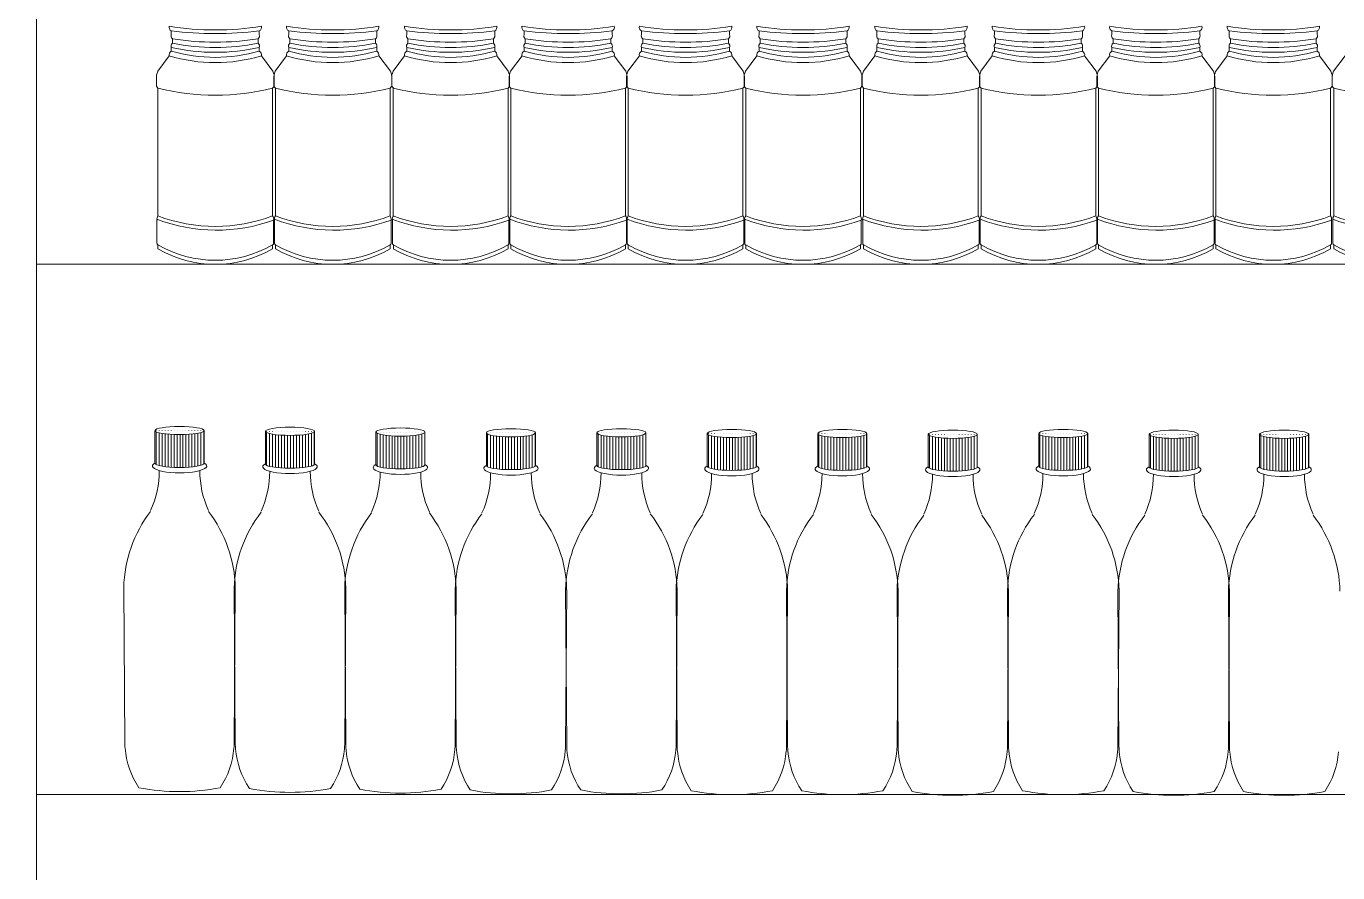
# Model space of a CAD drawing. Header units: millimetres. Extents: x 1287 to 21021, y -1522 to 4173.
# Drawn here: x 9291.8 to 9347.7, y 3366.2 to 3402.3 of the extents above; entities that cross this region are included whole.
import ezdxf

# ---------------------------------------------------------------- set-up
doc = ezdxf.new("R2010")
doc.units = ezdxf.units.MM

# ---------------------------------------------------------------- blocks, each defined once
blk = doc.blocks.new('şişe dolabı')
at = {"lineweight": 9}
h = blk.add_hatch(dxfattribs=at)
h.set_pattern_fill('LINE', scale=0.04, angle=90, style=0)
h.set_pattern_definition([(90, (9714.52683, 3629.5402), (-0.127, 4e-17), [])])
edge = h.paths.add_edge_path()
edge.add_ellipse((9742.688, 3680.879), major_axis=(1.045, 0), ratio=0.166366, start_angle=180, end_angle=360, ccw=False)
edge.add_line((9741.642, 3680.873), (9741.642, 3679.482))
edge.add_ellipse((9742.688, 3679.482), major_axis=(1.045, 0), ratio=0.166366, start_angle=180, end_angle=360)
edge.add_line((9743.733, 3679.482), (9743.733, 3680.873))
h = blk.add_hatch(dxfattribs=at)
h.set_pattern_fill('LINE', scale=0.04, angle=90, style=0)
h.set_pattern_definition([(90, (9719.23425, 3629.50859), (-0.127, 4e-17), [])])
edge = h.paths.add_edge_path()
edge.add_ellipse((9747.395, 3680.848), major_axis=(1.045, 0), ratio=0.166366, start_angle=180, end_angle=360, ccw=False)
edge.add_line((9746.35, 3680.841), (9746.35, 3679.45))
edge.add_ellipse((9747.395, 3679.45), major_axis=(1.045, 0), ratio=0.166366, start_angle=180, end_angle=360)
edge.add_line((9748.44, 3679.45), (9748.44, 3680.841))
h = blk.add_hatch(dxfattribs=at)
h.set_pattern_fill('LINE', scale=0.04, angle=90, style=0)
h.set_pattern_definition([(90, (9723.94166, 3629.47698), (-0.127, 4e-17), [])])
edge = h.paths.add_edge_path()
edge.add_ellipse((9752.102, 3680.816), major_axis=(1.045, 0), ratio=0.166366, start_angle=180, end_angle=360, ccw=False)
edge.add_line((9751.057, 3680.809), (9751.057, 3679.419))
edge.add_ellipse((9752.102, 3679.419), major_axis=(1.045, 0), ratio=0.166366, start_angle=180, end_angle=360)
edge.add_line((9753.148, 3679.419), (9753.148, 3680.809))
h = blk.add_hatch(dxfattribs=at)
h.set_pattern_fill('LINE', scale=0.04, angle=90, style=0)
h.set_pattern_definition([(90, (9728.64908, 3629.44537), (-0.127, 4e-17), [])])
edge = h.paths.add_edge_path()
edge.add_ellipse((9756.81, 3680.784), major_axis=(1.045, 0), ratio=0.166366, start_angle=180, end_angle=360, ccw=False)
edge.add_line((9755.765, 3680.778), (9755.765, 3679.387))
edge.add_ellipse((9756.81, 3679.387), major_axis=(1.045, 0), ratio=0.166366, start_angle=180, end_angle=360)
edge.add_line((9757.855, 3679.387), (9757.855, 3680.778))
h = blk.add_hatch(dxfattribs=at)
h.set_pattern_fill('LINE', scale=0.04, angle=90, style=0)
h.set_pattern_definition([(90, (9733.35671, 3629.44537), (-0.127, 4e-17), [])])
edge = h.paths.add_edge_path()
edge.add_ellipse((9761.518, 3680.784), major_axis=(1.045, 0), ratio=0.166366, start_angle=180, end_angle=360, ccw=False)
edge.add_line((9760.472, 3680.778), (9760.472, 3679.387))
edge.add_ellipse((9761.518, 3679.387), major_axis=(1.045, 0), ratio=0.166366, start_angle=180, end_angle=360)
edge.add_line((9762.563, 3679.387), (9762.563, 3680.778))
h = blk.add_hatch(dxfattribs=at)
h.set_pattern_fill('LINE', scale=0.04, angle=90, style=0)
h.set_pattern_definition([(90, (9738.06413, 3629.41376), (-0.127, 4e-17), [])])
edge = h.paths.add_edge_path()
edge.add_ellipse((9766.225, 3680.753), major_axis=(1.045, 0), ratio=0.166366, start_angle=180, end_angle=360, ccw=False)
edge.add_line((9765.18, 3680.746), (9765.18, 3679.355))
edge.add_ellipse((9766.225, 3679.355), major_axis=(1.045, 0), ratio=0.166366, start_angle=180, end_angle=360)
edge.add_line((9767.27, 3679.355), (9767.27, 3680.746))
h = blk.add_hatch(dxfattribs=at)
h.set_pattern_fill('LINE', scale=0.04, angle=90, style=0)
h.set_pattern_definition([(90, (9742.77176, 3629.41376), (-0.127, 4e-17), [])])
edge = h.paths.add_edge_path()
edge.add_ellipse((9770.933, 3680.753), major_axis=(1.045, 0), ratio=0.166366, start_angle=180, end_angle=360, ccw=False)
edge.add_line((9769.887, 3680.746), (9769.887, 3679.355))
edge.add_ellipse((9770.933, 3679.355), major_axis=(1.045, 0), ratio=0.166366, start_angle=180, end_angle=360)
edge.add_line((9771.978, 3679.355), (9771.978, 3680.746))
h = blk.add_hatch(dxfattribs=at)
h.set_pattern_fill('LINE', scale=0.04, angle=90, style=0)
h.set_pattern_definition([(90, (9747.47918, 3629.38215), (-0.127, 4e-17), [])])
edge = h.paths.add_edge_path()
edge.add_ellipse((9775.64, 3680.721), major_axis=(1.045, 0), ratio=0.166366, start_angle=180, end_angle=360, ccw=False)
edge.add_line((9774.595, 3680.715), (9774.595, 3679.324))
edge.add_ellipse((9775.64, 3679.324), major_axis=(1.045, 0), ratio=0.166366, start_angle=180, end_angle=360)
edge.add_line((9776.685, 3679.324), (9776.685, 3680.715))
h = blk.add_hatch(dxfattribs=at)
h.set_pattern_fill('LINE', scale=0.04, angle=90, style=0)
h.set_pattern_definition([(90, (9752.1866, 3629.41376), (-0.127, 4e-17), [])])
edge = h.paths.add_edge_path()
edge.add_ellipse((9780.347, 3680.753), major_axis=(1.045, 0), ratio=0.166366, start_angle=180, end_angle=360, ccw=False)
edge.add_line((9779.302, 3680.746), (9779.302, 3679.355))
edge.add_ellipse((9780.347, 3679.355), major_axis=(1.045, 0), ratio=0.166366, start_angle=180, end_angle=360)
edge.add_line((9781.393, 3679.355), (9781.393, 3680.746))
h = blk.add_hatch(dxfattribs=at)
h.set_pattern_fill('LINE', scale=0.04, angle=90, style=0)
h.set_pattern_definition([(90, (9756.89401, 3629.38215), (-0.127, 4e-17), [])])
edge = h.paths.add_edge_path()
edge.add_ellipse((9785.055, 3680.721), major_axis=(1.045, 0), ratio=0.166366, start_angle=180, end_angle=360, ccw=False)
edge.add_line((9784.009, 3680.715), (9784.009, 3679.324))
edge.add_ellipse((9785.055, 3679.324), major_axis=(1.045, 0), ratio=0.166366, start_angle=180, end_angle=360)
edge.add_line((9786.1, 3679.324), (9786.1, 3680.715))
h = blk.add_hatch(dxfattribs=at)
h.set_pattern_fill('LINE', scale=0.04, angle=90, style=0)
h.set_pattern_definition([(90, (9761.60164, 3629.38215), (-0.127, 4e-17), [])])
edge = h.paths.add_edge_path()
edge.add_ellipse((9789.762, 3680.721), major_axis=(1.045, 0), ratio=0.166366, start_angle=180, end_angle=360, ccw=False)
edge.add_line((9788.717, 3680.715), (9788.717, 3679.324))
edge.add_ellipse((9789.762, 3679.324), major_axis=(1.045, 0), ratio=0.166366, start_angle=180, end_angle=360)
edge.add_line((9790.808, 3679.324), (9790.808, 3680.715))
at = {"color": 7, "lineweight": 9}
for p, q in [((9742.338, 3697.914), (9742.338, 3697.756)), ((9746.087, 3697.914), (9746.087, 3697.756)), ((9747.342, 3697.914), (9747.342, 3697.756)), ((9751.092, 3697.914), (9751.092, 3697.756)), ((9752.369, 3697.914), (9752.369, 3697.756)), ((9756.118, 3697.914), (9756.118, 3697.756)), ((9757.373, 3697.914), (9757.373, 3697.756)), ((9761.123, 3697.914), (9761.123, 3697.756)), ((9762.378, 3697.914), (9762.378, 3697.756)), ((9766.128, 3697.914), (9766.128, 3697.756)), ((9767.383, 3697.914), (9767.383, 3697.756)), ((9771.133, 3697.914), (9771.133, 3697.756)), ((9772.409, 3697.914), (9772.409, 3697.756)), ((9776.159, 3697.914), (9776.159, 3697.756)), ((9777.414, 3697.914), (9777.414, 3697.756)), ((9781.164, 3697.914), (9781.164, 3697.756)), ((9782.419, 3697.914), (9782.419, 3697.756)), ((9786.169, 3697.914), (9786.169, 3697.756)), ((9787.424, 3697.914), (9787.424, 3697.756)), ((9791.173, 3697.914), (9791.173, 3697.756)), ((9742.338, 3697.046), (9742.338, 3697.205)), ((9742.387, 3697.576), (9742.387, 3697.48)), ((9742.387, 3697.385), (9742.387, 3697.48)), ((9746.037, 3697.576), (9746.037, 3697.48)), ((9746.037, 3697.385), (9746.037, 3697.48)), ((9746.087, 3697.046), (9746.087, 3697.205)), ((9747.342, 3697.046), (9747.342, 3697.205)), ((9747.392, 3697.576), (9747.392, 3697.48)), ((9747.392, 3697.385), (9747.392, 3697.48)), ((9751.042, 3697.576), (9751.042, 3697.48)), ((9751.042, 3697.385), (9751.042, 3697.48)), ((9751.092, 3697.046), (9751.092, 3697.205)), ((9752.369, 3697.046), (9752.369, 3697.205)), ((9752.418, 3697.576), (9752.418, 3697.48)), ((9752.418, 3697.385), (9752.418, 3697.48)), ((9756.068, 3697.576), (9756.068, 3697.48)), ((9756.068, 3697.385), (9756.068, 3697.48)), ((9756.118, 3697.046), (9756.118, 3697.205)), ((9757.373, 3697.046), (9757.373, 3697.205)), ((9757.423, 3697.576), (9757.423, 3697.48)), ((9757.423, 3697.385), (9757.423, 3697.48)), ((9761.073, 3697.576), (9761.073, 3697.48)), ((9761.073, 3697.385), (9761.073, 3697.48)), ((9761.123, 3697.046), (9761.123, 3697.205)), ((9762.378, 3697.046), (9762.378, 3697.205)), ((9762.428, 3697.576), (9762.428, 3697.48)), ((9762.428, 3697.385), (9762.428, 3697.48)), ((9766.078, 3697.576), (9766.078, 3697.48)), ((9766.078, 3697.385), (9766.078, 3697.48)), ((9766.128, 3697.046), (9766.128, 3697.205)), ((9767.383, 3697.046), (9767.383, 3697.205)), ((9767.433, 3697.576), (9767.433, 3697.48)), ((9767.433, 3697.385), (9767.433, 3697.48)), ((9771.083, 3697.576), (9771.083, 3697.48)), ((9771.083, 3697.385), (9771.083, 3697.48)), ((9771.133, 3697.046), (9771.133, 3697.205)), ((9772.409, 3697.046), (9772.409, 3697.205)), ((9772.459, 3697.576), (9772.459, 3697.48)), ((9772.459, 3697.385), (9772.459, 3697.48)), ((9776.109, 3697.576), (9776.109, 3697.48)), ((9776.109, 3697.385), (9776.109, 3697.48)), ((9776.159, 3697.046), (9776.159, 3697.205)), ((9777.414, 3697.046), (9777.414, 3697.205)), ((9777.464, 3697.576), (9777.464, 3697.48)), ((9777.464, 3697.385), (9777.464, 3697.48)), ((9781.114, 3697.576), (9781.114, 3697.48)), ((9781.114, 3697.385), (9781.114, 3697.48)), ((9781.164, 3697.046), (9781.164, 3697.205)), ((9782.419, 3697.046), (9782.419, 3697.205)), ((9782.469, 3697.576), (9782.469, 3697.48)), ((9782.469, 3697.385), (9782.469, 3697.48)), ((9786.119, 3697.576), (9786.119, 3697.48)), ((9786.119, 3697.385), (9786.119, 3697.48)), ((9786.169, 3697.046), (9786.169, 3697.205)), ((9787.424, 3697.046), (9787.424, 3697.205)), ((9787.474, 3697.576), (9787.474, 3697.48)), ((9787.474, 3697.385), (9787.474, 3697.48)), ((9791.124, 3697.576), (9791.124, 3697.48)), ((9791.124, 3697.385), (9791.124, 3697.48)), ((9791.173, 3697.046), (9791.173, 3697.205)), ((9742.247, 3696.849), (9741.757, 3696.192)), ((9746.178, 3696.849), (9746.668, 3696.192)), ((9747.252, 3696.849), (9746.762, 3696.192)), ((9751.183, 3696.849), (9751.673, 3696.192)), ((9752.278, 3696.849), (9751.788, 3696.192)), ((9756.209, 3696.849), (9756.699, 3696.192)), ((9757.283, 3696.849), (9756.793, 3696.192)), ((9761.214, 3696.849), (9761.704, 3696.192)), ((9762.288, 3696.849), (9761.798, 3696.192)), ((9766.218, 3696.849), (9766.709, 3696.192)), ((9767.293, 3696.849), (9766.802, 3696.192)), ((9771.223, 3696.849), (9771.713, 3696.192)), ((9772.319, 3696.849), (9771.829, 3696.192)), ((9776.25, 3696.849), (9776.74, 3696.192)), ((9777.324, 3696.849), (9776.833, 3696.192)), ((9781.254, 3696.849), (9781.744, 3696.192)), ((9782.328, 3696.849), (9781.838, 3696.192)), ((9786.259, 3696.849), (9786.749, 3696.192)), ((9787.333, 3696.849), (9786.843, 3696.192)), ((9791.264, 3696.849), (9791.754, 3696.192)), ((9792.359, 3696.849), (9791.869, 3696.192)), ((9741.7, 3695.869), (9741.7, 3695.552)), ((9746.705, 3695.869), (9746.705, 3695.552)), ((9746.724, 3695.869), (9746.724, 3695.552)), ((9751.729, 3695.869), (9751.729, 3695.552)), ((9751.731, 3695.869), (9751.731, 3695.552)), ((9756.736, 3695.869), (9756.736, 3695.552)), ((9756.755, 3695.869), (9756.755, 3695.552)), ((9761.741, 3695.869), (9761.741, 3695.552)), ((9761.76, 3695.869), (9761.76, 3695.552)), ((9766.746, 3695.869), (9766.746, 3695.552)), ((9766.765, 3695.869), (9766.765, 3695.552)), ((9771.77, 3695.869), (9771.77, 3695.552)), ((9771.772, 3695.869), (9771.772, 3695.552)), ((9776.777, 3695.869), (9776.777, 3695.552)), ((9776.796, 3695.869), (9776.796, 3695.552)), ((9781.782, 3695.869), (9781.782, 3695.552)), ((9781.801, 3695.869), (9781.801, 3695.552)), ((9786.787, 3695.869), (9786.787, 3695.552)), ((9786.806, 3695.869), (9786.806, 3695.552)), ((9791.811, 3695.869), (9791.811, 3695.552)), ((9791.813, 3695.869), (9791.813, 3695.552)), ((9741.768, 3695.476), (9741.768, 3694.686)), ((9746.656, 3695.476), (9746.656, 3694.686)), ((9746.773, 3695.476), (9746.773, 3694.686)), ((9751.661, 3695.476), (9751.661, 3694.686)), ((9751.799, 3695.476), (9751.799, 3694.686)), ((9756.687, 3695.476), (9756.687, 3694.686)), ((9756.804, 3695.476), (9756.804, 3694.686)), ((9761.692, 3695.476), (9761.692, 3694.686)), ((9761.809, 3695.476), (9761.809, 3694.686)), ((9766.697, 3695.476), (9766.697, 3694.686)), ((9766.814, 3695.476), (9766.814, 3694.686)), ((9771.702, 3695.476), (9771.702, 3694.686)), ((9771.84, 3695.476), (9771.84, 3694.686)), ((9776.728, 3695.476), (9776.728, 3694.686)), ((9776.845, 3695.476), (9776.845, 3694.686)), ((9781.733, 3695.476), (9781.733, 3694.686)), ((9781.85, 3695.476), (9781.85, 3694.686)), ((9786.738, 3695.476), (9786.738, 3694.686)), ((9786.855, 3695.476), (9786.855, 3694.686)), ((9791.743, 3695.476), (9791.743, 3694.686)), ((9791.881, 3695.476), (9791.881, 3694.686)), ((9741.768, 3694.686), (9741.768, 3690.405)), ((9746.656, 3694.686), (9746.656, 3690.405)), ((9746.773, 3694.686), (9746.773, 3690.405)), ((9751.661, 3694.686), (9751.661, 3690.405)), ((9751.799, 3694.686), (9751.799, 3690.405)), ((9756.687, 3694.686), (9756.687, 3690.405)), ((9756.804, 3694.686), (9756.804, 3690.405)), ((9761.692, 3694.686), (9761.692, 3690.405)), ((9761.809, 3694.686), (9761.809, 3690.405)), ((9766.697, 3694.686), (9766.697, 3690.405)), ((9766.814, 3694.686), (9766.814, 3690.405)), ((9771.702, 3694.686), (9771.702, 3690.405)), ((9771.84, 3694.686), (9771.84, 3690.405)), ((9776.728, 3694.686), (9776.728, 3690.405)), ((9776.845, 3694.686), (9776.845, 3690.405)), ((9781.733, 3694.686), (9781.733, 3690.405)), ((9781.85, 3694.686), (9781.85, 3690.405)), ((9786.738, 3694.686), (9786.738, 3690.405)), ((9786.855, 3694.686), (9786.855, 3690.405)), ((9791.743, 3694.686), (9791.743, 3690.405)), ((9791.881, 3694.686), (9791.881, 3690.405)), ((9741.768, 3690.405), (9741.768, 3690.025)), ((9746.656, 3690.405), (9746.656, 3690.025)), ((9746.773, 3690.405), (9746.773, 3690.025)), ((9751.661, 3690.405), (9751.661, 3690.025)), ((9751.799, 3690.405), (9751.799, 3690.025)), ((9756.687, 3690.405), (9756.687, 3690.025)), ((9756.804, 3690.405), (9756.804, 3690.025)), ((9761.692, 3690.405), (9761.692, 3690.025)), ((9761.809, 3690.405), (9761.809, 3690.025)), ((9766.697, 3690.405), (9766.697, 3690.025)), ((9766.814, 3690.405), (9766.814, 3690.025)), ((9771.702, 3690.405), (9771.702, 3690.025)), ((9771.84, 3690.405), (9771.84, 3690.025)), ((9776.728, 3690.405), (9776.728, 3690.025)), ((9776.845, 3690.405), (9776.845, 3690.025)), ((9781.733, 3690.405), (9781.733, 3690.025)), ((9781.85, 3690.405), (9781.85, 3690.025)), ((9786.738, 3690.405), (9786.738, 3690.025)), ((9786.855, 3690.405), (9786.855, 3690.025)), ((9791.743, 3690.405), (9791.743, 3690.025)), ((9791.881, 3690.405), (9791.881, 3690.025)), ((9741.728, 3689.849), (9741.728, 3688.865)), ((9746.696, 3689.849), (9746.696, 3688.865)), ((9746.733, 3689.849), (9746.733, 3688.865)), ((9751.701, 3689.849), (9751.701, 3688.865)), ((9751.759, 3689.849), (9751.759, 3688.865)), ((9756.727, 3689.849), (9756.727, 3688.865)), ((9756.764, 3689.849), (9756.764, 3688.865)), ((9761.732, 3689.849), (9761.732, 3688.865)), ((9761.769, 3689.849), (9761.769, 3688.865)), ((9766.737, 3689.849), (9766.737, 3688.865)), ((9766.774, 3689.849), (9766.774, 3688.865)), ((9771.742, 3689.849), (9771.742, 3688.865)), ((9771.8, 3689.849), (9771.8, 3688.865)), ((9776.768, 3689.849), (9776.768, 3688.865)), ((9776.805, 3689.849), (9776.805, 3688.865)), ((9781.773, 3689.849), (9781.773, 3688.865)), ((9781.81, 3689.849), (9781.81, 3688.865)), ((9786.778, 3689.849), (9786.778, 3688.865)), ((9786.815, 3689.849), (9786.815, 3688.865)), ((9791.783, 3689.849), (9791.783, 3688.865)), ((9791.841, 3689.849), (9791.841, 3688.865)), ((9741.769, 3688.796), (9741.769, 3688.623)), ((9746.656, 3688.796), (9746.656, 3688.623)), ((9746.773, 3688.796), (9746.773, 3688.623)), ((9751.661, 3688.796), (9751.661, 3688.623)), ((9751.8, 3688.796), (9751.8, 3688.623)), ((9756.687, 3688.796), (9756.687, 3688.623)), ((9756.804, 3688.796), (9756.804, 3688.623)), ((9761.692, 3688.796), (9761.692, 3688.623)), ((9761.809, 3688.796), (9761.809, 3688.623)), ((9766.697, 3688.796), (9766.697, 3688.623)), ((9766.814, 3688.796), (9766.814, 3688.623)), ((9771.702, 3688.796), (9771.702, 3688.623)), ((9771.84, 3688.796), (9771.84, 3688.623)), ((9776.728, 3688.796), (9776.728, 3688.623)), ((9776.845, 3688.796), (9776.845, 3688.623)), ((9781.733, 3688.796), (9781.733, 3688.623)), ((9781.85, 3688.796), (9781.85, 3688.623)), ((9786.738, 3688.796), (9786.738, 3688.623)), ((9786.855, 3688.796), (9786.855, 3688.623)), ((9791.742, 3688.796), (9791.742, 3688.623)), ((9791.881, 3688.796), (9791.881, 3688.623)), ((9741.642, 3680.879), (9741.642, 3679.482)), ((9743.733, 3680.879), (9743.733, 3679.482)), ((9746.35, 3680.848), (9746.35, 3679.45)), ((9748.44, 3680.848), (9748.44, 3679.45)), ((9751.057, 3680.816), (9751.057, 3679.419)), ((9753.148, 3680.816), (9753.148, 3679.419)), ((9755.765, 3680.784), (9755.765, 3679.387)), ((9757.855, 3680.784), (9757.855, 3679.387)), ((9760.472, 3680.784), (9760.472, 3679.387)), ((9762.563, 3680.784), (9762.563, 3679.387)), ((9765.18, 3680.753), (9765.18, 3679.355)), ((9767.27, 3680.753), (9767.27, 3679.355)), ((9769.887, 3680.753), (9769.887, 3679.355)), ((9771.978, 3680.753), (9771.978, 3679.355)), ((9774.595, 3680.721), (9774.595, 3679.324)), ((9776.685, 3680.721), (9776.685, 3679.324)), ((9779.302, 3680.753), (9779.302, 3679.355)), ((9781.393, 3680.753), (9781.393, 3679.355)), ((9784.009, 3680.721), (9784.009, 3679.324)), ((9786.1, 3680.721), (9786.1, 3679.324)), ((9788.717, 3680.721), (9788.717, 3679.324)), ((9790.808, 3680.721), (9790.808, 3679.324)), ((9740.312, 3674.191), (9740.356, 3667.551)), ((9745.064, 3674.191), (9745.019, 3667.551)), ((9745.019, 3674.16), (9745.064, 3667.519)), ((9749.726, 3674.128), (9749.771, 3667.488)), ((9749.771, 3674.16), (9749.727, 3667.519)), ((9754.479, 3674.128), (9754.434, 3667.488)), ((9754.434, 3674.096), (9754.478, 3667.456)), ((9759.186, 3674.096), (9759.141, 3667.456)), ((9759.141, 3674.096), (9759.186, 3667.456)), ((9763.894, 3674.096), (9763.849, 3667.456)), ((9763.849, 3674.065), (9763.893, 3667.424)), ((9768.601, 3674.065), (9768.556, 3667.424)), ((9768.556, 3674.065), (9768.601, 3667.424)), ((9773.309, 3674.065), (9773.264, 3667.424)), ((9773.264, 3674.033), (9773.308, 3667.393)), ((9777.971, 3674.065), (9778.016, 3667.424)), ((9778.016, 3674.033), (9777.972, 3667.393)), ((9782.724, 3674.065), (9782.679, 3667.424)), ((9782.679, 3674.033), (9782.723, 3667.393)), ((9787.431, 3674.033), (9787.386, 3667.393)), ((9787.386, 3674.033), (9787.431, 3667.393))]:
    blk.add_line(p, q, dxfattribs=at)
at = {"lineweight": 9}
for p, q in [((9736.594, 3687.966), (9819.594, 3687.966)), ((9736.594, 3665.366), (9819.594, 3665.366))]:
    blk.add_line(p, q, dxfattribs=at)
blk.add_lwpolyline([(9736.594, 3780.766), (9819.594, 3780.766), (9819.594, 3575.766), (9736.594, 3575.766)], close=True, dxfattribs=at)
at = {"color": 7, "lineweight": 9}
for centre, radius, start, end in [((9742.407, 3698.066), 0.167, 164.0863, 245.279), ((9744.212, 3710.192), 12.239, 260.7588, 279.2412), ((9742.482, 3697.699), 0.156, 158.5013, 232.2356), ((9744.212, 3712.958), 15.16, 262.8967, 277.1033), ((9745.942, 3697.699), 0.156, 307.7644, 21.4987), ((9746.017, 3698.066), 0.167, 294.721, 15.9137), ((9747.412, 3698.066), 0.167, 164.0863, 245.279), ((9749.217, 3710.192), 12.239, 260.7588, 279.2412), ((9747.487, 3697.699), 0.156, 158.5013, 232.2356), ((9749.217, 3712.958), 15.16, 262.8967, 277.1033), ((9750.947, 3697.699), 0.156, 307.7644, 21.4987), ((9751.022, 3698.066), 0.167, 294.721, 15.9137), ((9752.438, 3698.066), 0.167, 164.0863, 245.279), ((9754.243, 3710.192), 12.239, 260.7588, 279.2412), ((9752.513, 3697.699), 0.156, 158.5013, 232.2356), ((9754.243, 3712.958), 15.16, 262.8967, 277.1033), ((9755.973, 3697.699), 0.156, 307.7644, 21.4987), ((9756.048, 3698.066), 0.167, 294.721, 15.9137), ((9757.443, 3698.066), 0.167, 164.0863, 245.279), ((9759.248, 3710.192), 12.239, 260.7588, 279.2412), ((9757.518, 3697.699), 0.156, 158.5013, 232.2356), ((9759.248, 3712.958), 15.16, 262.8967, 277.1033), ((9760.978, 3697.699), 0.156, 307.7644, 21.4987), ((9761.053, 3698.066), 0.167, 294.721, 15.9137), ((9762.448, 3698.066), 0.167, 164.0863, 245.279), ((9764.253, 3710.192), 12.239, 260.7588, 279.2412), ((9762.523, 3697.699), 0.156, 158.5013, 232.2356), ((9764.253, 3712.958), 15.16, 262.8967, 277.1033), ((9765.983, 3697.699), 0.156, 307.7644, 21.4987), ((9766.058, 3698.066), 0.167, 294.721, 15.9137), ((9767.453, 3698.066), 0.167, 164.0863, 245.279), ((9769.258, 3710.192), 12.239, 260.7588, 279.2412), ((9767.528, 3697.699), 0.156, 158.5013, 232.2356), ((9769.258, 3712.958), 15.16, 262.8967, 277.1033), ((9770.988, 3697.699), 0.156, 307.7644, 21.4987), ((9771.063, 3698.066), 0.167, 294.721, 15.9137), ((9772.479, 3698.066), 0.167, 164.0863, 245.279), ((9774.284, 3710.192), 12.239, 260.7588, 279.2412), ((9772.554, 3697.699), 0.156, 158.5013, 232.2356), ((9774.284, 3712.958), 15.16, 262.8967, 277.1033), ((9776.014, 3697.699), 0.156, 307.7644, 21.4987), ((9776.089, 3698.066), 0.167, 294.721, 15.9137), ((9777.484, 3698.066), 0.167, 164.0863, 245.279), ((9779.289, 3710.192), 12.239, 260.7588, 279.2412), ((9777.559, 3697.699), 0.156, 158.5013, 232.2356), ((9779.289, 3712.958), 15.16, 262.8967, 277.1033), ((9781.019, 3697.699), 0.156, 307.7644, 21.4987), ((9781.094, 3698.066), 0.167, 294.721, 15.9137), ((9782.489, 3698.066), 0.167, 164.0863, 245.279), ((9784.294, 3710.192), 12.239, 260.7588, 279.2412), ((9782.564, 3697.699), 0.156, 158.5013, 232.2356), ((9784.294, 3712.958), 15.16, 262.8967, 277.1033), ((9786.024, 3697.699), 0.156, 307.7644, 21.4987), ((9786.099, 3698.066), 0.167, 294.721, 15.9137), ((9787.494, 3698.066), 0.167, 164.0863, 245.279), ((9789.299, 3710.192), 12.239, 260.7588, 279.2412), ((9787.569, 3697.699), 0.156, 158.5013, 232.2356), ((9789.299, 3712.958), 15.16, 262.8967, 277.1033), ((9791.029, 3697.699), 0.156, 307.7644, 21.4987), ((9791.104, 3698.066), 0.167, 294.721, 15.9137), ((9742.482, 3697.262), 0.156, 127.7644, 201.4987), ((9744.212, 3705.635), 8.636, 257.4625, 282.5375), ((9744.212, 3709.054), 11.623, 260.9649, 279.0351), ((9744.212, 3706.351), 9.15, 258.4934, 281.5066), ((9745.942, 3697.262), 0.156, 338.5013, 52.2356), ((9747.487, 3697.262), 0.156, 127.7644, 201.4987), ((9749.217, 3705.635), 8.636, 257.4625, 282.5375), ((9749.217, 3709.054), 11.623, 260.9649, 279.0351), ((9749.217, 3706.351), 9.15, 258.4934, 281.5066), ((9750.947, 3697.262), 0.156, 338.5013, 52.2356), ((9752.513, 3697.262), 0.156, 127.7644, 201.4987), ((9754.243, 3705.635), 8.636, 257.4625, 282.5375), ((9754.243, 3709.054), 11.623, 260.9649, 279.0351), ((9754.243, 3706.351), 9.15, 258.4934, 281.5066), ((9755.973, 3697.262), 0.156, 338.5013, 52.2356), ((9757.518, 3697.262), 0.156, 127.7644, 201.4987), ((9759.248, 3705.635), 8.636, 257.4625, 282.5375), ((9759.248, 3709.054), 11.623, 260.9649, 279.0351), ((9759.248, 3706.351), 9.15, 258.4934, 281.5066), ((9760.978, 3697.262), 0.156, 338.5013, 52.2356), ((9762.523, 3697.262), 0.156, 127.7644, 201.4987), ((9764.253, 3705.635), 8.636, 257.4625, 282.5375), ((9764.253, 3709.054), 11.623, 260.9649, 279.0351), ((9764.253, 3706.351), 9.15, 258.4934, 281.5066), ((9765.983, 3697.262), 0.156, 338.5013, 52.2356), ((9767.528, 3697.262), 0.156, 127.7644, 201.4987), ((9769.258, 3705.635), 8.636, 257.4625, 282.5375), ((9769.258, 3709.054), 11.623, 260.9649, 279.0351), ((9769.258, 3706.351), 9.15, 258.4934, 281.5066), ((9770.988, 3697.262), 0.156, 338.5013, 52.2356), ((9772.554, 3697.262), 0.156, 127.7644, 201.4987), ((9774.284, 3705.635), 8.636, 257.4625, 282.5375), ((9774.284, 3709.054), 11.623, 260.9649, 279.0351), ((9774.284, 3706.351), 9.15, 258.4934, 281.5066), ((9776.014, 3697.262), 0.156, 338.5013, 52.2356), ((9777.559, 3697.262), 0.156, 127.7644, 201.4987), ((9779.289, 3705.635), 8.636, 257.4625, 282.5375), ((9779.289, 3709.054), 11.623, 260.9649, 279.0351), ((9779.289, 3706.351), 9.15, 258.4934, 281.5066), ((9781.019, 3697.262), 0.156, 338.5013, 52.2356), ((9782.564, 3697.262), 0.156, 127.7644, 201.4987), ((9784.294, 3705.635), 8.636, 257.4625, 282.5375), ((9784.294, 3709.054), 11.623, 260.9649, 279.0351), ((9784.294, 3706.351), 9.15, 258.4934, 281.5066), ((9786.024, 3697.262), 0.156, 338.5013, 52.2356), ((9787.569, 3697.262), 0.156, 127.7644, 201.4987), ((9789.299, 3705.635), 8.636, 257.4625, 282.5375), ((9789.299, 3709.054), 11.623, 260.9649, 279.0351), ((9789.299, 3706.351), 9.15, 258.4934, 281.5066), ((9791.029, 3697.262), 0.156, 338.5013, 52.2356), ((9742.407, 3696.895), 0.167, 114.721, 195.9137), ((9744.212, 3703.402), 6.842, 253.3047, 286.6953), ((9744.212, 3703.642), 6.857, 254.1337, 285.8663), ((9746.017, 3696.895), 0.167, 344.0863, 65.279), ((9747.412, 3696.895), 0.167, 114.721, 195.9137), ((9749.217, 3703.402), 6.842, 253.3047, 286.6953), ((9749.217, 3703.642), 6.857, 254.1337, 285.8663), ((9751.022, 3696.895), 0.167, 344.0863, 65.279), ((9752.438, 3696.895), 0.167, 114.721, 195.9137), ((9754.243, 3703.402), 6.842, 253.3047, 286.6953), ((9754.243, 3703.642), 6.857, 254.1337, 285.8663), ((9756.048, 3696.895), 0.167, 344.0863, 65.279), ((9757.443, 3696.895), 0.167, 114.721, 195.9137), ((9759.248, 3703.402), 6.842, 253.3047, 286.6953), ((9759.248, 3703.642), 6.857, 254.1337, 285.8663), ((9761.053, 3696.895), 0.167, 344.0863, 65.279), ((9762.448, 3696.895), 0.167, 114.721, 195.9137), ((9764.253, 3703.402), 6.842, 253.3047, 286.6953), ((9764.253, 3703.642), 6.857, 254.1337, 285.8663), ((9766.058, 3696.895), 0.167, 344.0863, 65.279), ((9767.453, 3696.895), 0.167, 114.721, 195.9137), ((9769.258, 3703.402), 6.842, 253.3047, 286.6953), ((9769.258, 3703.642), 6.857, 254.1337, 285.8663), ((9771.063, 3696.895), 0.167, 344.0863, 65.279), ((9772.479, 3696.895), 0.167, 114.721, 195.9137), ((9774.284, 3703.402), 6.842, 253.3047, 286.6953), ((9774.284, 3703.642), 6.857, 254.1337, 285.8663), ((9776.089, 3696.895), 0.167, 344.0863, 65.279), ((9777.484, 3696.895), 0.167, 114.721, 195.9137), ((9779.289, 3703.402), 6.842, 253.3047, 286.6953), ((9779.289, 3703.642), 6.857, 254.1337, 285.8663), ((9781.094, 3696.895), 0.167, 344.0863, 65.279), ((9782.489, 3696.895), 0.167, 114.721, 195.9137), ((9784.294, 3703.402), 6.842, 253.3047, 286.6953), ((9784.294, 3703.642), 6.857, 254.1337, 285.8663), ((9786.099, 3696.895), 0.167, 344.0863, 65.279), ((9787.494, 3696.895), 0.167, 114.721, 195.9137), ((9789.299, 3703.402), 6.842, 253.3047, 286.6953), ((9789.299, 3703.642), 6.857, 254.1337, 285.8663), ((9791.104, 3696.895), 0.167, 344.0863, 65.279), ((9742.414, 3695.911), 0.715, 156.8541, 183.4097), ((9746.011, 3695.911), 0.715, 356.5903, 23.1459), ((9747.419, 3695.911), 0.715, 156.8541, 183.4097), ((9751.015, 3695.911), 0.715, 356.5903, 23.1459), ((9752.445, 3695.911), 0.715, 156.8541, 183.4097), ((9756.042, 3695.911), 0.715, 356.5903, 23.1459), ((9757.45, 3695.911), 0.715, 156.8541, 183.4097), ((9761.046, 3695.911), 0.715, 356.5903, 23.1459), ((9762.455, 3695.911), 0.715, 156.8541, 183.4097), ((9766.051, 3695.911), 0.715, 356.5903, 23.1459), ((9767.46, 3695.911), 0.715, 156.8541, 183.4097), ((9771.056, 3695.911), 0.715, 356.5903, 23.1459), ((9772.486, 3695.911), 0.715, 156.8541, 183.4097), ((9776.082, 3695.911), 0.715, 356.5903, 23.1459), ((9777.491, 3695.911), 0.715, 156.8541, 183.4097), ((9781.087, 3695.911), 0.715, 356.5903, 23.1459), ((9782.496, 3695.911), 0.715, 156.8541, 183.4097), ((9786.092, 3695.911), 0.715, 356.5903, 23.1459), ((9787.5, 3695.911), 0.715, 156.8541, 183.4097), ((9791.097, 3695.911), 0.715, 356.5903, 23.1459), ((9792.527, 3695.911), 0.715, 156.8541, 183.4097), ((9741.902, 3695.664), 0.23, 209.1178, 234.6349), ((9746.523, 3695.664), 0.23, 305.3651, 330.8822), ((9746.907, 3695.664), 0.23, 209.1178, 234.6349), ((9751.528, 3695.664), 0.23, 305.3651, 330.8822), ((9751.933, 3695.664), 0.23, 209.1178, 234.6349), ((9756.554, 3695.664), 0.23, 305.3651, 330.8822), ((9756.938, 3695.664), 0.23, 209.1178, 234.6349), ((9761.559, 3695.664), 0.23, 305.3651, 330.8822), ((9761.943, 3695.664), 0.23, 209.1178, 234.6349), ((9766.563, 3695.664), 0.23, 305.3651, 330.8822), ((9766.948, 3695.664), 0.23, 209.1178, 234.6349), ((9771.568, 3695.664), 0.23, 305.3651, 330.8822), ((9771.974, 3695.664), 0.23, 209.1178, 234.6349), ((9776.594, 3695.664), 0.23, 305.3651, 330.8822), ((9776.979, 3695.664), 0.23, 209.1178, 234.6349), ((9781.599, 3695.664), 0.23, 305.3651, 330.8822), ((9781.983, 3695.664), 0.23, 209.1178, 234.6349), ((9786.604, 3695.664), 0.23, 305.3651, 330.8822), ((9786.988, 3695.664), 0.23, 209.1178, 234.6349), ((9791.609, 3695.664), 0.23, 305.3651, 330.8822), ((9792.014, 3695.664), 0.23, 209.1178, 234.6349), ((9744.212, 3705.142), 9.97, 255.8115, 284.1885), ((9749.217, 3705.142), 9.97, 255.8115, 284.1885), ((9754.243, 3705.142), 9.97, 255.8115, 284.1885), ((9759.248, 3705.142), 9.97, 255.8115, 284.1885), ((9764.253, 3705.142), 9.97, 255.8115, 284.1885), ((9769.258, 3705.142), 9.97, 255.8115, 284.1885), ((9774.284, 3705.142), 9.97, 255.8115, 284.1885), ((9779.289, 3705.142), 9.97, 255.8115, 284.1885), ((9784.294, 3705.142), 9.97, 255.8115, 284.1885), ((9789.299, 3705.142), 9.97, 255.8115, 284.1885), ((9794.325, 3705.142), 9.97, 255.8115, 284.1885), ((9741.956, 3689.889), 0.231, 144.08, 189.9589), ((9744.212, 3696.557), 6.975, 249.4889, 290.5111), ((9746.469, 3689.889), 0.231, 350.0411, 35.92), ((9746.96, 3689.889), 0.231, 144.08, 189.9589), ((9749.217, 3696.557), 6.975, 249.4889, 290.5111), ((9751.474, 3689.889), 0.231, 350.0411, 35.92), ((9751.987, 3689.889), 0.231, 144.08, 189.9589), ((9754.243, 3696.557), 6.975, 249.4889, 290.5111), ((9756.5, 3689.889), 0.231, 350.0411, 35.92), ((9756.991, 3689.889), 0.231, 144.08, 189.9589), ((9759.248, 3696.557), 6.975, 249.4889, 290.5111), ((9761.505, 3689.889), 0.231, 350.0411, 35.92), ((9761.996, 3689.889), 0.231, 144.08, 189.9589), ((9764.253, 3696.557), 6.975, 249.4889, 290.5111), ((9766.51, 3689.889), 0.231, 350.0411, 35.92), ((9767.001, 3689.889), 0.231, 144.08, 189.9589), ((9769.258, 3696.557), 6.975, 249.4889, 290.5111), ((9771.515, 3689.889), 0.231, 350.0411, 35.92), ((9772.027, 3689.889), 0.231, 144.08, 189.9589), ((9774.284, 3696.557), 6.975, 249.4889, 290.5111), ((9776.541, 3689.889), 0.231, 350.0411, 35.92), ((9777.032, 3689.889), 0.231, 144.08, 189.9589), ((9779.289, 3696.557), 6.975, 249.4889, 290.5111), ((9781.546, 3689.889), 0.231, 350.0411, 35.92), ((9782.037, 3689.889), 0.231, 144.08, 189.9589), ((9784.294, 3696.557), 6.975, 249.4889, 290.5111), ((9786.551, 3689.889), 0.231, 350.0411, 35.92), ((9787.042, 3689.889), 0.231, 144.08, 189.9589), ((9789.299, 3696.557), 6.975, 249.4889, 290.5111), ((9791.555, 3689.889), 0.231, 350.0411, 35.92), ((9792.068, 3689.889), 0.231, 144.08, 189.9589), ((9794.325, 3696.557), 6.975, 249.4889, 290.5111), ((9744.264, 3696.525), 7.106, 249.0593, 290.0194), ((9749.269, 3696.525), 7.106, 249.0593, 290.0194), ((9754.295, 3696.525), 7.106, 249.0593, 290.0194), ((9759.3, 3696.525), 7.106, 249.0593, 290.0194), ((9764.305, 3696.525), 7.106, 249.0593, 290.0194), ((9769.31, 3696.525), 7.106, 249.0593, 290.0194), ((9774.336, 3696.525), 7.106, 249.0593, 290.0194), ((9779.341, 3696.525), 7.106, 249.0593, 290.0194), ((9784.346, 3696.525), 7.106, 249.0593, 290.0194), ((9789.351, 3696.525), 7.106, 249.0593, 290.0194), ((9794.377, 3696.525), 7.106, 249.0593, 290.0194), ((9741.806, 3688.864), 0.0778, 179.2854, 241.5039), ((9744.212, 3693.006), 4.868, 239.8667, 300.1333), ((9746.619, 3688.864), 0.0778, 298.4961, 0.7146), ((9746.811, 3688.864), 0.0778, 179.2854, 241.5039), ((9749.217, 3693.006), 4.868, 239.8667, 300.1333), ((9751.624, 3688.864), 0.0778, 298.4961, 0.7146), ((9751.837, 3688.864), 0.0778, 179.2854, 241.5039), ((9754.243, 3693.006), 4.868, 239.8667, 300.1333), ((9756.65, 3688.864), 0.0778, 298.4961, 0.7146), ((9756.842, 3688.864), 0.0778, 179.2854, 241.5039), ((9759.248, 3693.006), 4.868, 239.8667, 300.1333), ((9761.655, 3688.864), 0.0778, 298.4961, 0.7146), ((9761.847, 3688.864), 0.0778, 179.2854, 241.5039), ((9764.253, 3693.006), 4.868, 239.8667, 300.1333), ((9766.66, 3688.864), 0.0778, 298.4961, 0.7146), ((9766.851, 3688.864), 0.0778, 179.2854, 241.5039), ((9769.258, 3693.006), 4.868, 239.8667, 300.1333), ((9771.664, 3688.864), 0.0778, 298.4961, 0.7146), ((9771.878, 3688.864), 0.0778, 179.2854, 241.5039), ((9774.284, 3693.006), 4.868, 239.8667, 300.1333), ((9776.691, 3688.864), 0.0778, 298.4961, 0.7146), ((9776.882, 3688.864), 0.0778, 179.2854, 241.5039), ((9779.289, 3693.006), 4.868, 239.8667, 300.1333), ((9781.695, 3688.864), 0.0778, 298.4961, 0.7146), ((9781.887, 3688.864), 0.0778, 179.2854, 241.5039), ((9784.294, 3693.006), 4.868, 239.8667, 300.1333), ((9786.7, 3688.864), 0.0778, 298.4961, 0.7146), ((9786.892, 3688.864), 0.0778, 179.2854, 241.5039), ((9789.299, 3693.006), 4.868, 239.8667, 300.1333), ((9791.705, 3688.864), 0.0778, 298.4961, 0.7146), ((9791.918, 3688.864), 0.0778, 179.2854, 241.5039), ((9794.325, 3693.006), 4.868, 239.8667, 300.1333), ((9744.212, 3692.833), 4.868, 239.8667, 300.1333), ((9749.217, 3692.833), 4.868, 239.8667, 300.1333), ((9754.243, 3692.833), 4.868, 239.8667, 300.1333), ((9759.248, 3692.833), 4.868, 239.8667, 300.1333), ((9764.253, 3692.833), 4.868, 239.8667, 300.1333), ((9769.258, 3692.833), 4.868, 239.8667, 300.1333), ((9774.284, 3692.833), 4.868, 239.8667, 300.1333), ((9779.289, 3692.833), 4.868, 239.8667, 300.1333), ((9784.294, 3692.833), 4.868, 239.8667, 300.1333), ((9789.299, 3692.833), 4.868, 239.8667, 300.1333), ((9794.325, 3692.833), 4.868, 239.8667, 300.1333), ((9737.749, 3679.163), 4.074, 335.47, 0.1502), ((9747.627, 3679.163), 4.074, 179.8498, 204.53), ((9742.456, 3679.131), 4.074, 335.47, 0.1502), ((9752.334, 3679.131), 4.074, 179.8498, 204.53), ((9747.163, 3679.099), 4.074, 335.47, 0.1502), ((9757.042, 3679.099), 4.074, 179.8498, 204.53), ((9751.871, 3679.068), 4.074, 335.47, 0.1502), ((9761.749, 3679.068), 4.074, 179.8498, 204.53), ((9756.578, 3679.068), 4.074, 335.47, 0.1502), ((9766.457, 3679.068), 4.074, 179.8498, 204.53), ((9761.286, 3679.036), 4.074, 335.47, 0.1502), ((9771.164, 3679.036), 4.074, 179.8498, 204.53), ((9765.994, 3679.036), 4.074, 335.47, 0.1502), ((9775.872, 3679.036), 4.074, 179.8498, 204.53), ((9770.701, 3679.005), 4.074, 335.47, 0.1502), ((9780.579, 3679.005), 4.074, 179.8498, 204.53), ((9775.408, 3679.036), 4.074, 335.47, 0.1502), ((9785.286, 3679.036), 4.074, 179.8498, 204.53), ((9780.116, 3679.005), 4.074, 335.47, 0.1502), ((9789.994, 3679.005), 4.074, 179.8498, 204.53), ((9784.823, 3679.005), 4.074, 335.47, 0.1502), ((9794.702, 3679.005), 4.074, 179.8498, 204.53), ((9745.802, 3674.072), 5.492, 142.3166, 178.7603), ((9739.573, 3674.072), 5.492, 1.2397, 37.6834), ((9750.51, 3674.041), 5.492, 142.3166, 178.7603), ((9744.281, 3674.041), 5.492, 1.2397, 37.6834), ((9755.217, 3674.009), 5.492, 142.3166, 178.7603), ((9748.988, 3674.009), 5.492, 1.2397, 37.6834), ((9759.924, 3673.978), 5.492, 142.3166, 178.7603), ((9753.695, 3673.978), 5.492, 1.2397, 37.6834), ((9764.632, 3673.978), 5.492, 142.3166, 178.7603), ((9758.403, 3673.978), 5.492, 1.2397, 37.6834), ((9769.34, 3673.946), 5.492, 142.3166, 178.7603), ((9763.11, 3673.946), 5.492, 1.2397, 37.6834), ((9774.047, 3673.946), 5.492, 142.3166, 178.7603), ((9767.818, 3673.946), 5.492, 1.2397, 37.6834), ((9778.755, 3673.914), 5.492, 142.3166, 178.7603), ((9772.525, 3673.914), 5.492, 1.2397, 37.6834), ((9783.462, 3673.946), 5.492, 142.3166, 178.7603), ((9777.233, 3673.946), 5.492, 1.2397, 37.6834), ((9788.169, 3673.914), 5.492, 142.3166, 178.7603), ((9781.94, 3673.914), 5.492, 1.2397, 37.6834), ((9792.877, 3673.914), 5.492, 142.3166, 178.7603), ((9786.648, 3673.914), 5.492, 1.2397, 37.6834), ((9742.173, 3667.571), 1.817, 180.1377, 187.0356), ((9743.202, 3667.571), 1.817, 352.9644, 359.8623), ((9743.878, 3667.62), 3.519, 184.4312, 213.9131), ((9741.497, 3667.62), 3.519, 326.0869, 355.5688), ((9746.88, 3667.539), 1.817, 180.1377, 187.0356), ((9748.586, 3667.589), 3.519, 184.4312, 213.9131), ((9746.205, 3667.589), 3.519, 326.0869, 355.5688), ((9747.91, 3667.539), 1.817, 352.9644, 359.8623), ((9751.588, 3667.508), 1.817, 180.1377, 187.0356), ((9753.293, 3667.557), 3.519, 184.4312, 213.9131), ((9750.912, 3667.557), 3.519, 326.0869, 355.5688), ((9752.617, 3667.508), 1.817, 352.9644, 359.8623), ((9756.295, 3667.476), 1.817, 180.1377, 187.0356), ((9758, 3667.525), 3.519, 184.4312, 213.9131), ((9755.619, 3667.525), 3.519, 326.0869, 355.5688), ((9757.325, 3667.476), 1.817, 352.9644, 359.8623), ((9761.003, 3667.476), 1.817, 180.1377, 187.0356), ((9762.708, 3667.525), 3.519, 184.4312, 213.9131), ((9760.327, 3667.525), 3.519, 326.0869, 355.5688), ((9762.032, 3667.476), 1.817, 352.9644, 359.8623), ((9765.71, 3667.445), 1.817, 180.1377, 187.0356), ((9767.416, 3667.494), 3.519, 184.4312, 213.9131), ((9765.034, 3667.494), 3.519, 326.0869, 355.5688), ((9766.74, 3667.445), 1.817, 352.9644, 359.8623), ((9770.418, 3667.445), 1.817, 180.1377, 187.0356), ((9772.123, 3667.494), 3.519, 184.4312, 213.9131), ((9769.742, 3667.494), 3.519, 326.0869, 355.5688), ((9771.447, 3667.445), 1.817, 352.9644, 359.8623), ((9775.125, 3667.413), 1.817, 180.1377, 187.0356), ((9776.831, 3667.462), 3.519, 184.4312, 213.9131), ((9774.449, 3667.462), 3.519, 326.0869, 355.5688), ((9776.155, 3667.413), 1.817, 352.9644, 359.8623), ((9779.833, 3667.445), 1.817, 180.1377, 187.0356), ((9781.538, 3667.494), 3.519, 184.4312, 213.9131), ((9779.157, 3667.494), 3.519, 326.0869, 355.5688), ((9780.862, 3667.445), 1.817, 352.9644, 359.8623), ((9784.54, 3667.413), 1.817, 180.1377, 187.0356), ((9786.245, 3667.462), 3.519, 184.4312, 213.9131), ((9783.864, 3667.462), 3.519, 326.0869, 355.5688), ((9785.57, 3667.413), 1.817, 352.9644, 359.8623), ((9789.248, 3667.413), 1.817, 180.1377, 187.0356), ((9790.953, 3667.462), 3.519, 184.4312, 213.9131), ((9788.572, 3667.462), 3.519, 326.0869, 355.5688), ((9742.688, 3674.648), 9.156, 259.1098, 280.8902), ((9747.395, 3674.616), 9.156, 259.1098, 280.8902), ((9752.102, 3674.585), 9.156, 259.1098, 280.8902), ((9756.81, 3674.553), 9.156, 259.1098, 280.8902), ((9761.518, 3674.553), 9.156, 259.1098, 280.8902), ((9766.225, 3674.522), 9.156, 259.1098, 280.8902), ((9770.933, 3674.522), 9.156, 259.1098, 280.8902), ((9775.64, 3674.49), 9.156, 259.1098, 280.8902), ((9780.347, 3674.522), 9.156, 259.1098, 280.8902), ((9785.055, 3674.49), 9.156, 259.1098, 280.8902), ((9789.762, 3674.49), 9.156, 259.1098, 280.8902)]:
    blk.add_arc(centre, radius, start, end, dxfattribs=at)
for centre in [(9742.688, 3680.879), (9747.395, 3680.848), (9752.102, 3680.816), (9756.81, 3680.784), (9761.518, 3680.784), (9766.225, 3680.753), (9770.933, 3680.753), (9775.64, 3680.721), (9780.347, 3680.753), (9785.055, 3680.721), (9789.762, 3680.721)]:
    blk.add_ellipse(centre, major_axis=(1.045, 0), ratio=0.166366, dxfattribs=at)
at = {"color": 7, "lineweight": 9, "extrusion": (0, 0, -1)}
for centre in [(9742.688, 3679.369), (9747.395, 3679.338), (9752.102, 3679.306), (9756.81, 3679.275), (9761.518, 3679.275), (9766.225, 3679.243), (9770.933, 3679.243), (9775.64, 3679.211), (9780.347, 3679.243), (9785.055, 3679.211), (9789.762, 3679.211)]:
    blk.add_ellipse(centre, major_axis=(-1.159, 0), ratio=0.254188, start_param=2.694786, end_param=6.729992, dxfattribs=at)
at = {"color": 7, "lineweight": 9}
for centre in [(9742.688, 3679.482), (9747.395, 3679.45), (9752.102, 3679.419), (9756.81, 3679.387), (9761.518, 3679.387), (9766.225, 3679.355), (9770.933, 3679.355), (9775.64, 3679.324), (9780.347, 3679.355), (9785.055, 3679.324), (9789.762, 3679.324)]:
    blk.add_ellipse(centre, major_axis=(1.045, 0), ratio=0.166366, start_param=3.141593, end_param=6.283185, dxfattribs=at)

msp = doc.modelspace()

# ---------------------------------------------------------------- hatches: boundary and pattern name
h = msp.add_hatch(color=256)
h.dxf.hatch_style = 1
h.paths.add_polyline_path([(10598.775, 584.53), (10598.775, 4059.675), (5942.638, 4059.675), (5942.638, 584.53)])
h.paths.add_polyline_path([(5962.638, 604.53), (5962.638, 4039.675), (10578.775, 4039.675), (10578.775, 604.53)], flags=16)
h.paths.add_polyline_path([(6519.893, 778.27), (6520.667, 3865.935), (6536.057, 3865.935), (6535.283, 778.27)], flags=0)
h.paths.add_polyline_path([(6015.638, 1487.424), (6015.635, 1502.885), (6468.358, 1502.885), (6468.358, 1487.495)], flags=0)
h.paths.add_polyline_path([(6080.278, 1558.408), (6080.278, 1881.292), (6183.601, 1881.292), (6183.601, 1558.408)], flags=0)
h.paths.add_polyline_path([(6071.667, 1891.8), (6037.227, 1891.8), (6054.447, 1921.935)], flags=0)
h.paths.add_polyline_path([(6015.635, 1969.703), (6015.638, 1985.164), (6468.358, 1985.093), (6468.358, 1969.703)], flags=0)
h.paths.add_polyline_path([(6015.521, 2302.178), (6015.523, 2317.639), (6468.243, 2317.568), (6468.243, 2302.178)], flags=0)
h.paths.add_polyline_path([(6015.556, 2537.898), (6015.558, 2553.359), (6468.278, 2553.288), (6468.278, 2537.898)], flags=0)
h.paths.add_polyline_path([(6015.591, 2763.088), (6015.594, 2778.549), (6468.313, 2778.478), (6468.313, 2763.088)], flags=0)
h.paths.add_polyline_path([(6015.635, 2988.278), (6015.638, 3003.739), (6468.358, 3003.668), (6468.358, 2988.278)], flags=0)
h.paths.add_polyline_path([(6015.635, 3269.753), (6015.638, 3285.214), (6468.358, 3285.143), (6468.358, 3269.753)], flags=0)
h.paths.add_polyline_path([(6015.635, 3569.858), (6015.638, 3585.319), (6468.358, 3585.248), (6468.358, 3569.858)], flags=0)
h.paths.add_polyline_path([(6011.198, 802.859), (6502.295, 802.859), (6502.295, 1366.204), (6011.198, 1366.204)], flags=8)
h.paths.add_polyline_path([(6032.866, 1386.231), (6154.175, 1386.231), (6154.175, 1444.648), (6032.866, 1444.648)], flags=8)
h.paths.add_polyline_path([(6083.249, 2022.59), (6419.744, 2022.59), (6419.744, 2188.638), (6083.249, 2188.638)], flags=8)
h.paths.add_polyline_path([(6032.989, 3510.142), (6274.583, 3510.142), (6274.583, 3568.56), (6032.989, 3568.56)], flags=8)
h.paths.add_polyline_path([(6192.211, 1890.769), (6318.904, 1890.769), (6318.904, 1916.599), (6192.211, 1916.599)], flags=8)
h.paths.add_polyline_path([(6096.728, 1889.902), (6173.401, 1889.902), (6173.401, 1915.733), (6096.728, 1915.733)], flags=8)
h.paths.add_polyline_path([(6219.686, 3657.173), (6505.428, 3657.173), (6505.428, 3704.638), (6219.686, 3704.638)], flags=8)

# ---------------------------------------------------------------- block references
msp.add_blockref('şişe dolabı', (-444.361, -295.787))

doc.saveas('drawing.dxf')
